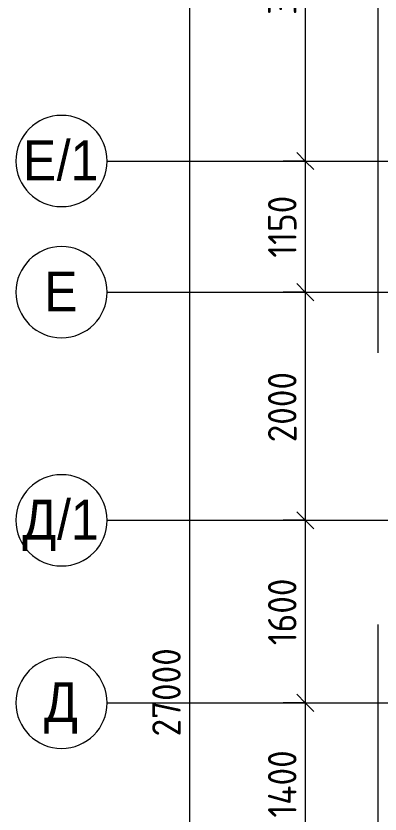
# Model space of a CAD drawing. Header units: millimetres. Extents: x -8624 to 200664, y -8553 to 29000.
# Drawn here: x 131977 to 135171, y 12425 to 19422 of the extents above; entities that cross this region are included whole.
import ezdxf

# ---------------------------------------------------------------- set-up
doc = ezdxf.new("R2010")
doc.units = ezdxf.units.MM
doc.linetypes.add('Осевая', pattern=[15875, 3175, -2381.25, 7937.5, -2381.25])
for name, color, linetype, lineweight in [('A-ANNO-DIMS', 7, 'Continuous', 9), ('A-ANNO-DIMS-100', 7, 'Continuous', 9), ('Оси', 7, 'Continuous', 9), ('Оси-1', 7, 'Continuous', 20), ('Оси-2', 7, 'Осевая', 9)]:
    doc.layers.add(name, color=color, linetype=linetype, lineweight=lineweight)
doc.styles.add('Arial_1', font='arial.ttf', dxfattribs={"width": 0.9, "height": 350})
doc.styles.add('ISOCPEUR', font='isocpeur.ttf', dxfattribs={"width": 0.9, "height": 250})
doc.dimstyles.new('ISO-2_5_0_9К_БОЛЬШОЙ', dxfattribs={"dimscale": 304.8, "dimtxt": 248.995294, "dimasz": 0.492126, "dimexe": 0.393701, "dimexo": 0.984252, "dimgap": 0, "dimtad": 1, "dimdec": 0, "dimrnd": 10, "dimzin": 0, "dimdsep": 46, "dimtxsty": 'ISOCPEUR', "dimblk1": 'OBLIQUE', "dimblk2": 'OBLIQUE', "dimsah": 1, "dimcen": 0.09, "dimdle": 0.393701, "dimazin": 0, "dimtfac": 1, "dimtdec": 4, "dimtix": 1, "dimtmove": 0, "dimatfit": 3, "dimfxl": 1, "dimtvp": 1, "dimtolj": 1, "dimtzin": 0, "dimarcsym": 2})

# ---------------------------------------------------------------- blocks, each defined once
blk = doc.blocks.new('Ось сетки - D8-29747960-План зашивки приборов отопления в осях 3 этажа 23-33')
at = {"layer": 'Оси-1'}
for start, end in [(360, 180), (180, 360)]:
    blk.add_arc((0, 0), 4, start, end, dxfattribs=at)
blk = doc.blocks.new('DIMBLOCK3-План зашивки приборов отопления в осях 3 этажа 23-33')
at = {"layer": 'A-ANNO-DIMS-100', "lineweight": 20}
for p, q in [((134514.5, 21300), (134439.5, 21375)), ((134514.5, 21300), (134589.5, 21225)), ((134514.5, 18150), (134439.5, 18225)), ((134514.5, 18150), (134589.5, 18075))]:
    blk.add_line(p, q, dxfattribs=at)
at = {"layer": 'A-ANNO-DIMS-100'}
for p, q in [((134320.6, 21300), (134634.5, 21300)), ((134514.5, 21300), (134320.6, 21300)), ((134514.5, 21300), (134514.5, 18150)), ((134320.6, 18150), (134634.5, 18150)), ((134514.5, 18150), (134320.6, 18150))]:
    blk.add_line(p, q, dxfattribs=at)
at = {"layer": 'A-ANNO-DIMS-100', "color": 0, "insert": (134187.9, 19430.5), "char_height": 250, "width": 706.764, "attachment_point": 1, "rotation": 90, "line_spacing_factor": 1.149209, "style": 'ISOCPEUR'}
blk.add_mtext('3150', dxfattribs=at)
blk = doc.blocks.new('_Oblique')
at = {"color": 0, "linetype": 'ByBlock', "lineweight": -2}
blk.add_line((-0.5, -0.5), (0.5, 0.5), dxfattribs=at)
blk = doc.blocks.new('DIMBLOCK4-План зашивки приборов отопления в осях 3 этажа 23-33')
at = {"layer": 'A-ANNO-DIMS-100', "lineweight": 20}
for p, q in [((134514.5, 18150), (134439.5, 18225)), ((134514.5, 18150), (134589.5, 18075)), ((134514.5, 17000), (134439.5, 17075)), ((134514.5, 17000), (134589.5, 16925))]:
    blk.add_line(p, q, dxfattribs=at)
at = {"layer": 'A-ANNO-DIMS-100'}
for p, q in [((134320.6, 18150), (134634.5, 18150)), ((134514.5, 18150), (134320.6, 18150)), ((134514.5, 18150), (134514.5, 17000)), ((134320.6, 17000), (134634.5, 17000)), ((134514.5, 17000), (134320.6, 17000))]:
    blk.add_line(p, q, dxfattribs=at)
at = {"layer": 'A-ANNO-DIMS-100', "color": 0, "insert": (134187.9, 17302.1), "char_height": 250, "width": 655.049, "attachment_point": 1, "rotation": 90, "line_spacing_factor": 1.149209, "style": 'ISOCPEUR'}
blk.add_mtext('1150', dxfattribs=at)
blk = doc.blocks.new('DIMBLOCK5-План зашивки приборов отопления в осях 3 этажа 23-33')
at = {"layer": 'A-ANNO-DIMS-100', "lineweight": 20}
for p, q in [((134514.5, 17000), (134439.5, 17075)), ((134514.5, 17000), (134589.5, 16925)), ((134514.5, 15000), (134439.5, 15075)), ((134514.5, 15000), (134589.5, 14925))]:
    blk.add_line(p, q, dxfattribs=at)
at = {"layer": 'A-ANNO-DIMS-100'}
for p, q in [((134320.6, 17000), (134634.5, 17000)), ((134514.5, 17000), (134320.6, 17000)), ((134514.5, 17000), (134514.5, 15000)), ((134320.6, 15000), (134634.5, 15000)), ((134514.5, 15000), (134320.6, 15000))]:
    blk.add_line(p, q, dxfattribs=at)
at = {"layer": 'A-ANNO-DIMS-100', "color": 0, "insert": (134187.9, 15684), "char_height": 250, "width": 758.478, "attachment_point": 1, "rotation": 90, "line_spacing_factor": 1.149209, "style": 'ISOCPEUR'}
blk.add_mtext('2000', dxfattribs=at)
blk = doc.blocks.new('DIMBLOCK6-План зашивки приборов отопления в осях 3 этажа 23-33')
at = {"layer": 'A-ANNO-DIMS-100', "lineweight": 20}
for p, q in [((134514.5, 15000), (134439.5, 15075)), ((134514.5, 15000), (134589.5, 14925)), ((134514.5, 13400), (134439.5, 13475)), ((134514.5, 13400), (134589.5, 13325))]:
    blk.add_line(p, q, dxfattribs=at)
at = {"layer": 'A-ANNO-DIMS-100'}
for p, q in [((134320.6, 15000), (134634.5, 15000)), ((134514.5, 15000), (134320.6, 15000)), ((134514.5, 15000), (134514.5, 13400)), ((134320.6, 13400), (134634.5, 13400)), ((134514.5, 13400), (134320.6, 13400))]:
    blk.add_line(p, q, dxfattribs=at)
at = {"layer": 'A-ANNO-DIMS-100', "color": 0, "insert": (134187.9, 13905.5), "char_height": 250, "width": 706.764, "attachment_point": 1, "rotation": 90, "line_spacing_factor": 1.149209, "style": 'ISOCPEUR'}
blk.add_mtext('1600', dxfattribs=at)
blk = doc.blocks.new('DIMBLOCK7-План зашивки приборов отопления в осях 3 этажа 23-33')
at = {"layer": 'A-ANNO-DIMS-100', "lineweight": 20}
for p, q in [((134514.5, 13400), (134439.5, 13475)), ((134514.5, 13400), (134589.5, 13325)), ((134514.5, 12000), (134439.5, 12075)), ((134514.5, 12000), (134589.5, 11925))]:
    blk.add_line(p, q, dxfattribs=at)
at = {"layer": 'A-ANNO-DIMS-100'}
for p, q in [((134320.6, 13400), (134634.5, 13400)), ((134514.5, 13400), (134320.6, 13400)), ((134514.5, 13400), (134514.5, 12000)), ((134320.6, 12000), (134634.5, 12000)), ((134514.5, 12000), (134320.6, 12000))]:
    blk.add_line(p, q, dxfattribs=at)
at = {"layer": 'A-ANNO-DIMS-100', "color": 0, "insert": (134187.9, 12393.5), "char_height": 250, "width": 735.494, "attachment_point": 1, "rotation": 90, "line_spacing_factor": 1.149209, "style": 'ISOCPEUR'}
blk.add_mtext('1400', dxfattribs=at)
blk = doc.blocks.new('DIMBLOCK13-План зашивки приборов отопления в осях 3 этажа 23-33')
at = {"layer": 'A-ANNO-DIMS-100'}
for p, q in [((133498.6, 27120), (133498.6, -120)), ((133304.7, 27000), (133618.6, 27000)), ((133498.6, 27000), (133304.7, 27000)), ((133304.7, 0), (133618.6, 0)), ((133498.6, 0), (133304.7, 0))]:
    blk.add_line(p, q, dxfattribs=at)
at = {"layer": 'A-ANNO-DIMS-100', "lineweight": 20}
for p, q in [((133498.6, 27000), (133423.6, 27075)), ((133498.6, 27000), (133573.6, 26925)), ((133498.6, 0), (133423.6, 75)), ((133498.6, 0), (133573.6, -75))]:
    blk.add_line(p, q, dxfattribs=at)
at = {"layer": 'A-ANNO-DIMS-100', "color": 0, "insert": (133172, 13105), "char_height": 250, "width": 948.097, "attachment_point": 1, "rotation": 90, "line_spacing_factor": 1.149209, "style": 'ISOCPEUR'}
blk.add_mtext('27000', dxfattribs=at)

msp = doc.modelspace()

# ---------------------------------------------------------------- linework, layer by layer
at = {"layer": 'Оси'}
for p, q in [((135155.3, 19415.1), (135155.3, 21915.1)), ((132777, 18150), (135277, 18150)), ((132777, 17000), (135277, 17000)), ((132777, 15000), (135277, 15000)), ((132777, 13400), (135277, 13400))]:
    msp.add_line(p, q, dxfattribs=at)
at = {"layer": 'Оси-2'}
msp.add_line((135155.3, 593.7), (135155.3, 19415.1), dxfattribs=at)

# ---------------------------------------------------------------- block references
at = {"layer": 'Оси-1', "xscale": 99.99999999999993, "yscale": 99.99999999999993, "zscale": 99.99999999999993, "rotation": 269.9999999999994}
for p in [(132377, 18150), (132377, 17000), (132377, 15000), (132377, 13400)]:
    msp.add_blockref('Ось сетки - D8-29747960-План зашивки приборов отопления в осях 3 этажа 23-33', p, dxfattribs=at)

# ---------------------------------------------------------------- texts
at = {"layer": 'Оси', "char_height": 350, "attachment_point": 1, "style": 'Arial_1'}
for s, insert, width in [('/1', (132334.7, 18331), 454.557), ('\\fArial|b0|i0|c204|p34|;\\W.9;Е', (132037.1, 18331), 360.759), ('\\fArial|b0|i0|c204|p34|;\\W.9;Е', (132224.3, 17181), 360.759), ('/1', (132337.5, 15181), 454.557), ('\\fArial|b0|i0|c204|p34|;\\W.9;Д', (132033.9, 15181), 367.975), ('\\fArial|b0|i0|c204|p34|;\\W.9;Д', (132221.6, 13581), 367.975)]:
    msp.add_mtext(s, dxfattribs=dict(at, insert=insert, width=width))

# ---------------------------------------------------------------- dimensions: what is measured, and where the dimension line sits
at = {"layer": 'A-ANNO-DIMS'}
for base, p1, p2, override, picture, middle in [((133498.6, 0), (133604.7, 27000), (133604.7, 0), {"dimpost": '<>', "dimfxl": 26999.999823}, 'DIMBLOCK13-План зашивки приборов отопления в осях 3 этажа 23-33', (133373.6, 13500)), ((134514.5, 18150), (134620.6, 21300), (134620.6, 18150), {"dimpost": '<>', "dimfxl": 3150}, 'DIMBLOCK3-План зашивки приборов отопления в осях 3 этажа 23-33', (134389.5, 19725)), ((134514.5, 17000), (134620.6, 18150), (134620.6, 17000), {"dimpost": '<>', "dimfxl": 1150}, 'DIMBLOCK4-План зашивки приборов отопления в осях 3 этажа 23-33', (134389.5, 17575)), ((134514.5, 15000), (134620.6, 17000), (134620.6, 15000), {"dimpost": '<>', "dimfxl": 2000.000075}, 'DIMBLOCK5-План зашивки приборов отопления в осях 3 этажа 23-33', (134389.5, 16000)), ((134514.5, 13400), (134620.6, 15000), (134620.6, 13400), {"dimpost": '<>', "dimfxl": 1600}, 'DIMBLOCK6-План зашивки приборов отопления в осях 3 этажа 23-33', (134389.5, 14200)), ((134514.5, 12000), (134620.6, 13400), (134620.6, 12000), {"dimpost": '<>', "dimfxl": 1399.999995}, 'DIMBLOCK7-План зашивки приборов отопления в осях 3 этажа 23-33', (134389.5, 12700))]:
    dim = msp.add_linear_dim(base=base, p1=p1, p2=p2, angle=90, dimstyle='ISO-2_5_0_9К_БОЛЬШОЙ', override=override, dxfattribs=at)
    dim.commit()
    dim.dimension.update_dxf_attribs({"geometry": picture, "text_midpoint": middle})

doc.saveas('drawing.dxf')
